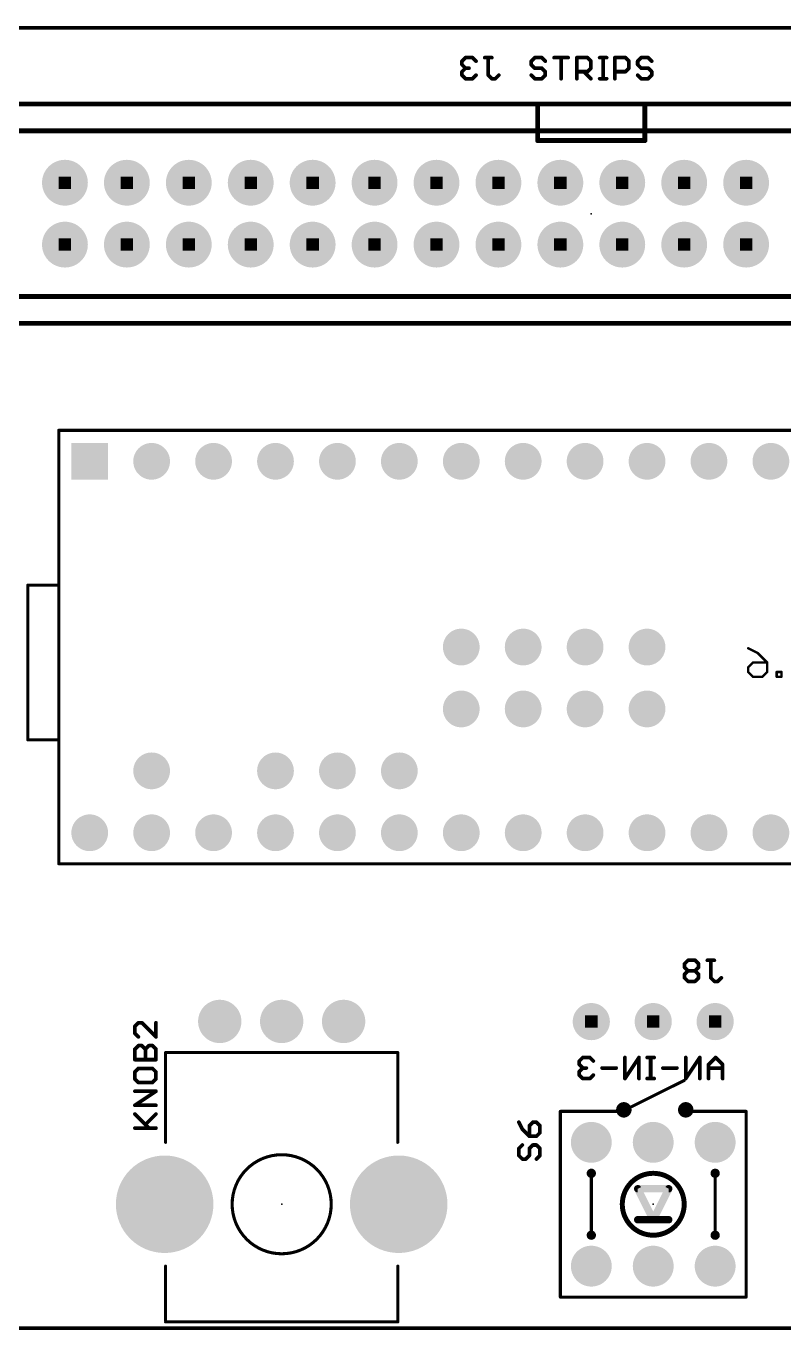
# Model space of a CAD drawing. Extents: x 0 to 144, y 0 to 53.
# Drawn here: x 34 to 65.1, y -0.1 to 53.4 of the extents above; entities that cross this region are included whole.
import ezdxf

# ---------------------------------------------------------------- set-up
doc = ezdxf.new("R2010")
doc.units = 0
for name, color, linetype in [('17', 94, 'CONTINUOUS'), ('20', 178, 'CONTINUOUS'), ('21', 250, 'CONTINUOUS'), ('22', 250, 'CONTINUOUS'), ('23', 178, 'CONTINUOUS'), ('24', 178, 'CONTINUOUS'), ('25', 250, 'CONTINUOUS'), ('26', 250, 'CONTINUOUS'), ('27', 250, 'CONTINUOUS'), ('28', 250, 'CONTINUOUS'), ('52', 250, 'CONTINUOUS')]:
    doc.layers.add(name, color=color, linetype=linetype)

# ---------------------------------------------------------------- blocks, each defined once
blk = doc.blocks.new('RECT')
blk.add_solid([(-0.5, -0.5), (0.5, -0.5), (-0.5, 0.5), (0.5, 0.5)])
blk = doc.blocks.new('ROUNDP')
at = {"const_width": 0.5}
blk.add_lwpolyline([(0, -0.25, 1), (0, 0.25, 1), (0, -0.25)], format="xyb", dxfattribs=at)
blk = doc.blocks.new('SQUAREP')
blk.add_solid([(-0.5, -0.5), (0.5, -0.5), (-0.5, 0.5), (0.5, 0.5)])

msp = doc.modelspace()

# ---------------------------------------------------------------- linework, layer by layer
at = {"layer": '20', "const_width": 0.1524}
for points in [[(137.16, 53.34), (3.81, 53.34)], [(3.81, 0), (137.16, 0)]]:
    msp.add_lwpolyline(points, dxfattribs=at)
at = {"layer": '21'}
for points, const_width in [([(49.2125, 11.303), (39.6875, 11.303)], 0.127), ([(39.6875, 11.303), (39.6875, 7.62)], 0.127), ([(49.2125, 11.303), (49.2125, 7.62)], 0.127), ([(58.42, 8.89), (60.96, 10.16)], 0.127), ([(55.88, 8.89), (55.88, 1.27)], 0.127), ([(55.88, 8.89), (58.42, 8.89)], 0.127), ([(60.96, 8.89), (63.5, 8.89)], 0.127), ([(63.5, 1.27), (63.5, 8.89)], 0.127), ([(57.15, 6.35), (57.15, 3.81)], 0.127), ([(62.23, 6.35), (62.23, 3.81)], 0.127), ([(60.325, 5.715), (59.055, 5.715)], 0.3048), ([(59.055, 5.715), (59.69, 4.445)], 0.3048), ([(59.69, 4.445), (60.325, 5.715)], 0.3048), ([(59.69, 4.445), (59.055, 4.445)], 0.3048), ([(60.325, 4.445), (59.69, 4.445)], 0.3048), ([(39.6875, 2.54), (39.6875, 0.3175)], 0.127), ([(49.2125, 2.54), (49.2125, 0.3175)], 0.127), ([(63.5, 1.27), (55.88, 1.27)], 0.127), ([(39.6875, 0.254), (49.2125, 0.254)], 0.127)]:
    msp.add_lwpolyline(points, dxfattribs=dict(at, const_width=const_width))
for points, const_width in [([(39.6875, 11.3348, 1), (39.6875, 11.2713)], 0.0635), ([(39.7193, 11.303, 1), (39.6557, 11.303)], 0.0635), ([(49.2443, 11.303, 1), (49.1808, 11.303)], 0.0635), ([(49.2125, 11.2713, 1), (49.2125, 11.3348)], 0.0635), ([(60.9742, 10.1316, 1), (60.9458, 10.1884)], 0.0635), ([(58.484, 8.8006, 1), (58.484, 9.1054, 1), (58.484, 8.8006)], 0.3302), ([(61.024, 8.8006, 1), (61.024, 9.1054, 1), (61.024, 8.8006)], 0.3302), ([(55.88, 8.9218, 1), (55.88, 8.8582)], 0.0635), ([(55.9118, 8.89, 1), (55.8483, 8.89)], 0.0635), ([(58.4058, 8.9184, 1), (58.4342, 8.8616)], 0.0635), ([(58.42, 8.8582, 1), (58.42, 8.9218)], 0.0635), ([(60.96, 8.9218, 1), (60.96, 8.8582)], 0.0635), ([(63.5318, 8.89, 1), (63.4682, 8.89)], 0.0635), ([(63.5, 8.8582, 1), (63.5, 8.9218)], 0.0635), ([(39.6557, 7.62, 1), (39.7193, 7.62)], 0.0635), ([(49.1808, 7.62, 1), (49.2443, 7.62)], 0.0635), ([(44.45, 3.048, 1), (44.45, 7.112, 1), (44.45, 3.048)], 0.127), ([(57.15, 6.223, 1), (57.15, 6.477, 1), (57.15, 6.223)], 0.127), ([(59.69, 3.81, 1), (59.69, 6.35, 1), (59.69, 3.81)], 0.2032), ([(62.23, 6.223, 1), (62.23, 6.477, 1), (62.23, 6.223)], 0.127), ([(57.1818, 6.35, 1), (57.1183, 6.35)], 0.0635), ([(62.2618, 6.35, 1), (62.1983, 6.35)], 0.0635), ([(59.055, 5.7912, 1), (59.055, 5.6388)], 0.1524), ([(59.1232, 5.7491, 1), (58.9868, 5.6809)], 0.1524), ([(60.3932, 5.6809, 1), (60.2568, 5.7491)], 0.1524), ([(60.325, 5.6388, 1), (60.325, 5.7912)], 0.1524), ([(59.055, 4.5212, 1), (59.055, 4.3688)], 0.1524), ([(59.69, 4.5212, 1), (59.69, 4.3688)], 0.1524), ([(59.6218, 4.4791, 1), (59.7582, 4.4109)], 0.1524), ([(59.6218, 4.4109, 1), (59.7582, 4.4791)], 0.1524), ([(59.69, 4.3688, 1), (59.69, 4.5212)], 0.1524), ([(60.325, 4.3688, 1), (60.325, 4.5212)], 0.1524), ([(57.15, 3.683, 1), (57.15, 3.937, 1), (57.15, 3.683)], 0.127), ([(57.1183, 3.81, 1), (57.1818, 3.81)], 0.0635), ([(62.23, 3.683, 1), (62.23, 3.937, 1), (62.23, 3.683)], 0.127), ([(62.1983, 3.81, 1), (62.2618, 3.81)], 0.0635), ([(39.7193, 2.54, 1), (39.6557, 2.54)], 0.0635), ([(49.2443, 2.54, 1), (49.1808, 2.54)], 0.0635), ([(55.88, 1.3017, 1), (55.88, 1.2383)], 0.0635), ([(55.8483, 1.27, 1), (55.9118, 1.27)], 0.0635), ([(63.4682, 1.27, 1), (63.5318, 1.27)], 0.0635), ([(63.5, 1.2383, 1), (63.5, 1.3017)], 0.0635), ([(39.6557, 0.3175, 1), (39.7193, 0.3175)], 0.0635), ([(39.6875, 0.2858, 1), (39.6875, 0.2223)], 0.0635), ([(49.1808, 0.3175, 1), (49.2443, 0.3175)], 0.0635), ([(49.2125, 0.2223, 1), (49.2125, 0.2858)], 0.0635)]:
    msp.add_lwpolyline(points, format="xyb", dxfattribs=dict(at, const_width=const_width))
at = {"layer": '22'}
for points, const_width in [([(54.95, 50.22), (15.3, 50.22)], 0.2032), ([(59.35, 50.22), (54.95, 50.22)], 0.2032), ([(54.95, 50.22), (54.95, 48.72)], 0.2032), ([(99, 50.22), (59.35, 50.22)], 0.2032), ([(59.35, 48.72), (59.35, 50.22)], 0.2032), ([(54.95, 48.72), (59.35, 48.72)], 0.2032), ([(15.3, 41.22), (99, 41.22)], 0.2032), ([(35.306, 30.48), (35.306, 36.83)], 0.127), ([(35.306, 36.83), (96.266, 36.83)], 0.127), ([(34.036, 24.13), (34.036, 30.48)], 0.127), ([(34.036, 30.48), (35.306, 30.48)], 0.127), ([(35.306, 24.13), (35.306, 30.48)], 0.127), ([(63.585, 27.8902), (63.9748, 27.6953)], 0.1016), ([(63.585, 27.1106), (63.7799, 27.3055)], 0.1016), ([(63.7799, 27.3055), (64.3646, 27.3055)], 0.1016), ([(63.9748, 27.6953), (64.3646, 27.3055)], 0.1016), ([(64.3646, 27.3055), (64.3646, 26.9157)], 0.1016), ([(63.585, 26.9157), (63.585, 27.1106)], 0.1016), ([(63.7799, 26.7208), (63.585, 26.9157)], 0.1016), ([(64.1697, 26.7208), (63.7799, 26.7208)], 0.1016), ([(64.3646, 26.9157), (64.1697, 26.7208)], 0.1016), ([(64.9493, 26.9157), (64.7544, 26.9157)], 0.1016), ([(64.7544, 26.9157), (64.7544, 26.7208)], 0.1016), ([(64.7544, 26.7208), (64.9493, 26.7208)], 0.1016), ([(64.9493, 26.7208), (64.9493, 26.9157)], 0.1016), ([(35.306, 24.13), (34.036, 24.13)], 0.127), ([(35.306, 19.05), (35.306, 24.13)], 0.127), ([(96.266, 19.05), (35.306, 19.05)], 0.127)]:
    msp.add_lwpolyline(points, dxfattribs=dict(at, const_width=const_width))
for points, const_width in [([(54.95, 50.2708, 1), (54.95, 50.1692)], 0.1016), ([(55.0008, 50.22, 1), (54.8992, 50.22)], 0.1016), ([(54.95, 50.1692, 1), (54.95, 50.2708)], 0.1016), ([(59.35, 50.2708, 1), (59.35, 50.1692)], 0.1016), ([(59.4008, 50.22, 1), (59.2992, 50.22)], 0.1016), ([(59.35, 50.1692, 1), (59.35, 50.2708)], 0.1016), ([(54.95, 48.7708, 1), (54.95, 48.6692)], 0.1016), ([(54.8992, 48.72, 1), (55.0008, 48.72)], 0.1016), ([(59.2992, 48.72, 1), (59.4008, 48.72)], 0.1016), ([(59.35, 48.6692, 1), (59.35, 48.7708)], 0.1016), ([(35.306, 36.8618, 1), (35.306, 36.7982)], 0.0635), ([(35.3378, 36.83, 1), (35.2743, 36.83)], 0.0635), ([(34.0678, 30.48, 1), (34.0042, 30.48)], 0.0635), ([(34.036, 30.5117, 1), (34.036, 30.4483)], 0.0635), ([(35.3378, 30.48, 1), (35.2743, 30.48)], 0.0635), ([(35.2743, 30.48, 1), (35.3378, 30.48)], 0.0635), ([(35.306, 30.4483, 1), (35.306, 30.5117)], 0.0635), ([(63.5964, 27.9129, 1), (63.5737, 27.8675)], 0.0508), ([(63.7799, 27.3309, 1), (63.7799, 27.2801)], 0.0508), ([(63.7979, 27.2875, 1), (63.762, 27.3235)], 0.0508), ([(63.9928, 27.7133, 1), (63.9569, 27.6773)], 0.0508), ([(63.9635, 27.6726, 1), (63.9862, 27.718)], 0.0508), ([(64.39, 27.3055, 1), (64.3392, 27.3055)], 0.0508), ([(64.3467, 27.2875, 1), (64.3826, 27.3235)], 0.0508), ([(64.3646, 27.2801, 1), (64.3646, 27.3309)], 0.0508), ([(63.6104, 27.1106, 1), (63.5596, 27.1106)], 0.0508), ([(63.5671, 27.1286, 1), (63.603, 27.0926)], 0.0508), ([(63.603, 26.9337, 1), (63.5671, 26.8977)], 0.0508), ([(63.5596, 26.9157, 1), (63.6104, 26.9157)], 0.0508), ([(63.7799, 26.7462, 1), (63.7799, 26.6954)], 0.0508), ([(63.762, 26.7028, 1), (63.7979, 26.7388)], 0.0508), ([(64.1518, 26.7388, 1), (64.1877, 26.7028)], 0.0508), ([(64.1697, 26.6954, 1), (64.1697, 26.7462)], 0.0508), ([(64.3392, 26.9157, 1), (64.39, 26.9157)], 0.0508), ([(64.3826, 26.8977, 1), (64.3467, 26.9337)], 0.0508), ([(64.7544, 26.9411, 1), (64.7544, 26.8903)], 0.0508), ([(64.7798, 26.9157, 1), (64.729, 26.9157)], 0.0508), ([(64.7544, 26.7462, 1), (64.7544, 26.6954)], 0.0508), ([(64.729, 26.7208, 1), (64.7798, 26.7208)], 0.0508), ([(64.9747, 26.9157, 1), (64.9239, 26.9157)], 0.0508), ([(64.9239, 26.7208, 1), (64.9747, 26.7208)], 0.0508), ([(64.9493, 26.8903, 1), (64.9493, 26.9411)], 0.0508), ([(64.9493, 26.6954, 1), (64.9493, 26.7462)], 0.0508), ([(34.0042, 24.13, 1), (34.0678, 24.13)], 0.0635), ([(34.036, 24.1618, 1), (34.036, 24.0983)], 0.0635), ([(35.3378, 24.13, 1), (35.2743, 24.13)], 0.0635), ([(35.2743, 24.13, 1), (35.3378, 24.13)], 0.0635), ([(35.306, 24.0983, 1), (35.306, 24.1618)], 0.0635), ([(35.306, 19.0817, 1), (35.306, 19.0183)], 0.0635), ([(35.2743, 19.05, 1), (35.3378, 19.05)], 0.0635)]:
    msp.add_lwpolyline(points, format="xyb", dxfattribs=dict(at, const_width=const_width))
at = {"layer": '23'}
for p in [(44.45, 5.08), (59.69, 5.08)]:
    msp.add_point(p, dxfattribs=at)
at = {"layer": '24'}
for p in [(57.15, 45.72), (35.306, 36.83), (62.23, 12.573)]:
    msp.add_point(p, dxfattribs=at)
at = {"layer": '25', "const_width": 0.0762}
for points in [[(38.4025, 12.4054, 1), (38.4564, 12.3515)], [(38.4676, 12.3784, 1), (38.3914, 12.3784)], [(38.5735, 12.5606, 1), (38.5735, 12.4844)], [(38.6005, 12.4956, 1), (38.5466, 12.5494)], [(38.7445, 12.5494, 1), (38.6906, 12.4956)], [(38.7176, 12.4844, 1), (38.7176, 12.5606)], [(39.3319, 12.5225, 1), (39.2557, 12.5225)], [(38.4564, 12.1173, 1), (38.4025, 12.0634)], [(38.3914, 12.0903, 1), (38.4676, 12.0903)], [(38.5466, 11.9193, 1), (38.6005, 11.9732)], [(39.2557, 11.9463, 1), (39.3319, 11.9463)], [(39.2669, 11.9193, 1), (39.3207, 11.9732)], [(38.4025, 11.4699, 1), (38.4564, 11.416)], [(38.4676, 11.4429, 1), (38.3914, 11.4429)], [(38.5735, 11.6251, 1), (38.5735, 11.5489)], [(38.6005, 11.56, 1), (38.5466, 11.6139)], [(38.7445, 11.6139, 1), (38.6906, 11.56)], [(38.7176, 11.5489, 1), (38.7176, 11.6251)], [(38.8997, 11.4429, 1), (38.8235, 11.4429)], [(38.8347, 11.4699, 1), (38.8886, 11.416)], [(38.8347, 11.416, 1), (38.8886, 11.4699)], [(39.0057, 11.6251, 1), (39.0057, 11.5489)], [(39.0326, 11.56, 1), (38.9787, 11.6139)], [(39.1767, 11.6139, 1), (39.1228, 11.56)], [(39.1497, 11.5489, 1), (39.1497, 11.6251)], [(39.3319, 11.4429, 1), (39.2557, 11.4429)], [(39.2669, 11.416, 1), (39.3207, 11.4699)], [(38.4295, 11.0489, 1), (38.4295, 10.9727)], [(38.3914, 11.0108, 1), (38.4676, 11.0108)], [(38.5735, 10.6896, 1), (38.5735, 10.6134)], [(38.6005, 10.6245, 1), (38.5466, 10.6784)], [(38.8235, 11.0108, 1), (38.8997, 11.0108)], [(39.1767, 10.6784, 1), (39.1228, 10.6245)], [(39.1497, 10.6134, 1), (39.1497, 10.6896)], [(39.2557, 11.0108, 1), (39.3319, 11.0108)], [(39.2938, 10.9727, 1), (39.2938, 11.0489)], [(38.4676, 10.5074, 1), (38.3914, 10.5074)], [(38.4025, 10.5343, 1), (38.4564, 10.4805)], [(38.4564, 10.2462, 1), (38.4025, 10.1924)], [(38.3914, 10.2193, 1), (38.4676, 10.2193)], [(39.3319, 10.5074, 1), (39.2557, 10.5074)], [(39.2557, 10.2193, 1), (39.3319, 10.2193)], [(39.2669, 10.4805, 1), (39.3207, 10.5343)], [(39.3207, 10.1924, 1), (39.2669, 10.2462)], [(38.4295, 9.754, 1), (38.4295, 9.6778)], [(38.5735, 10.1133, 1), (38.5735, 10.0371)], [(38.5466, 10.0483, 1), (38.6005, 10.1022)], [(39.1228, 10.1022, 1), (39.1767, 10.0483)], [(39.1497, 10.0371, 1), (39.1497, 10.1133)], [(39.3149, 9.6842, 1), (39.2727, 9.7476)], [(39.2938, 9.6778, 1), (39.2938, 9.754)], [(38.4083, 9.1714, 1), (38.4506, 9.108)], [(38.4295, 9.1778, 1), (38.4295, 9.1016)], [(39.2938, 9.1016, 1), (39.2938, 9.1778)], [(38.4564, 8.8074, 1), (38.4025, 8.7535)], [(39.3207, 8.7535, 1), (39.2669, 8.8074)], [(38.4295, 8.2423, 1), (38.4295, 8.1661)], [(38.8347, 8.3752, 1), (38.8886, 8.3213)], [(38.9787, 8.1773, 1), (39.0326, 8.2311)], [(39.2938, 8.1661, 1), (39.2938, 8.2423)], [(54.2115, 8.463, 1), (54.1434, 8.4289)], [(54.3485, 8.1848, 1), (54.2946, 8.1309)], [(54.2874, 8.1408, 1), (54.3556, 8.1749)], [(54.6477, 8.3019, 1), (54.5715, 8.3019)], [(54.5827, 8.3288, 1), (54.6366, 8.2749)], [(54.7537, 8.484, 1), (54.7537, 8.4078)], [(54.7806, 8.419, 1), (54.7267, 8.4729)], [(54.9247, 8.4729, 1), (54.8708, 8.419)], [(54.8977, 8.4078, 1), (54.8977, 8.484)], [(55.0799, 8.3019, 1), (55.0037, 8.3019)], [(55.0037, 8.0138, 1), (55.0799, 8.0138)], [(55.0149, 8.2749, 1), (55.0687, 8.3288)], [(55.0687, 7.9868, 1), (55.0149, 8.0407)], [(54.3485, 7.4835, 1), (54.2946, 7.5374)], [(54.6096, 7.9078, 1), (54.6096, 7.8316)], [(54.5715, 7.8697, 1), (54.6477, 7.8697)], [(54.5827, 7.8428, 1), (54.6366, 7.8967)], [(54.7537, 7.5485, 1), (54.7537, 7.4723)], [(54.7806, 7.4835, 1), (54.7267, 7.5374)], [(54.8708, 7.8967, 1), (54.9247, 7.8428)], [(54.9247, 7.5374, 1), (54.8708, 7.4835)], [(54.8977, 7.8316, 1), (54.8977, 7.9078)], [(54.8977, 7.4723, 1), (54.8977, 7.5485)], [(54.1505, 7.3933, 1), (54.2044, 7.3394)], [(54.2044, 7.1052, 1), (54.1505, 7.0513)], [(54.2156, 7.3664, 1), (54.1394, 7.3664)], [(54.1394, 7.0783, 1), (54.2156, 7.0783)], [(54.3215, 6.9723, 1), (54.3215, 6.8961)], [(54.2946, 6.9073, 1), (54.3485, 6.9611)], [(54.4386, 6.9611, 1), (54.4925, 6.9073)], [(54.4656, 6.8961, 1), (54.4656, 6.9723)], [(54.6477, 7.3664, 1), (54.5715, 7.3664)], [(54.5827, 7.3933, 1), (54.6366, 7.3394)], [(54.5715, 7.0783, 1), (54.6477, 7.0783)], [(54.6366, 7.0513, 1), (54.5827, 7.1052)], [(54.8708, 6.9611, 1), (54.9247, 6.9073)], [(55.0799, 7.3664, 1), (55.0037, 7.3664)], [(55.0037, 7.0783, 1), (55.0799, 7.0783)], [(55.0149, 7.3394, 1), (55.0687, 7.3933)], [(55.0687, 7.0513, 1), (55.0149, 7.1052)]]:
    msp.add_lwpolyline(points, format="xyb", dxfattribs=at)
at = {"layer": '25', "const_width": 0.1524}
for points in [[(38.5735, 12.5225), (38.4295, 12.3784)], [(38.4295, 12.3784), (38.4295, 12.0903)], [(38.7176, 12.5225), (38.5735, 12.5225)], [(39.2938, 11.9463), (38.7176, 12.5225)], [(39.2938, 12.5225), (39.2938, 11.9463)], [(38.4295, 12.0903), (38.5735, 11.9463)], [(38.4295, 11.4429), (38.5735, 11.587)], [(38.4295, 11.0108), (38.4295, 11.4429)], [(38.5735, 11.587), (38.7176, 11.587)], [(38.7176, 11.587), (38.8616, 11.4429)], [(38.8616, 11.4429), (39.0057, 11.587)], [(38.8616, 11.0108), (38.8616, 11.4429)], [(39.0057, 11.587), (39.1497, 11.587)], [(39.1497, 11.587), (39.2938, 11.4429)], [(39.2938, 11.4429), (39.2938, 11.0108)], [(39.2938, 11.0108), (38.4295, 11.0108)], [(38.5735, 10.6515), (38.4295, 10.5074)], [(39.1497, 10.6515), (38.5735, 10.6515)], [(39.2938, 10.5074), (39.1497, 10.6515)], [(38.4295, 10.5074), (38.4295, 10.2193)], [(38.4295, 10.2193), (38.5735, 10.0752)], [(39.1497, 10.0752), (39.2938, 10.2193)], [(39.2938, 10.2193), (39.2938, 10.5074)], [(38.4295, 9.1397), (39.2938, 9.7159)], [(39.2938, 9.7159), (38.4295, 9.7159)], [(38.5735, 10.0752), (39.1497, 10.0752)], [(39.2938, 9.1397), (38.4295, 9.1397)], [(39.0057, 8.2042), (38.4295, 8.7804)], [(38.8616, 8.3483), (39.2938, 8.7804)], [(38.4295, 8.2042), (39.2938, 8.2042)], [(54.1775, 8.4459), (54.3215, 8.1578)], [(54.3215, 8.1578), (54.6096, 7.8697)], [(54.7537, 8.4459), (54.6096, 8.3019)], [(54.6096, 8.3019), (54.6096, 7.8697)], [(54.8977, 8.4459), (54.7537, 8.4459)], [(55.0418, 8.3019), (54.8977, 8.4459)], [(54.8977, 7.8697), (55.0418, 8.0138)], [(55.0418, 8.0138), (55.0418, 8.3019)], [(54.3215, 7.5104), (54.1775, 7.3664)], [(54.6096, 7.8697), (54.8977, 7.8697)], [(54.6096, 7.3664), (54.7537, 7.5104)], [(54.7537, 7.5104), (54.8977, 7.5104)], [(54.8977, 7.5104), (55.0418, 7.3664)], [(54.1775, 7.3664), (54.1775, 7.0783)], [(54.1775, 7.0783), (54.3215, 6.9342)], [(54.3215, 6.9342), (54.4656, 6.9342)], [(54.4656, 6.9342), (54.6096, 7.0783)], [(54.6096, 7.0783), (54.6096, 7.3664)], [(55.0418, 7.0783), (54.8977, 6.9342)], [(55.0418, 7.3664), (55.0418, 7.0783)]]:
    msp.add_lwpolyline(points, dxfattribs=at)
at = {"layer": '26', "const_width": 0.1524}
for points in [[(51.9892, 52.1215), (51.8451, 51.9775)], [(51.8451, 51.9775), (51.8451, 51.8334)], [(51.8451, 51.8334), (51.9892, 51.6894)], [(52.2773, 52.1215), (51.9892, 52.1215)], [(52.4213, 51.9775), (52.2773, 52.1215)], [(53.0687, 52.1215), (52.7806, 52.1215)], [(52.9247, 51.4013), (52.9247, 52.1215)], [(51.9892, 51.6894), (51.8451, 51.5453)], [(51.8451, 51.5453), (51.8451, 51.4013)], [(51.8451, 51.4013), (51.9892, 51.2572)], [(51.9892, 51.6894), (52.1332, 51.6894)], [(52.2773, 51.2572), (52.4213, 51.4013)], [(53.0687, 51.2572), (52.9247, 51.4013)], [(53.3568, 51.4013), (53.2128, 51.2572)], [(51.9892, 51.2572), (52.2773, 51.2572)], [(53.2128, 51.2572), (53.0687, 51.2572)], [(61.1163, 15.0883), (60.9723, 14.9443)], [(60.9723, 14.9443), (60.9723, 14.8002)], [(61.4044, 15.0883), (61.1163, 15.0883)], [(61.5485, 14.9443), (61.4044, 15.0883)], [(61.5485, 14.8002), (61.5485, 14.9443)], [(62.1959, 15.0883), (61.9078, 15.0883)], [(62.0518, 14.3681), (62.0518, 15.0883)], [(60.9723, 14.8002), (61.1163, 14.6562)], [(61.1163, 14.6562), (60.9723, 14.5121)], [(60.9723, 14.5121), (60.9723, 14.3681)], [(60.9723, 14.3681), (61.1163, 14.224)], [(61.4044, 14.6562), (61.1163, 14.6562)], [(61.4044, 14.6562), (61.5485, 14.8002)], [(61.5485, 14.5121), (61.4044, 14.6562)], [(61.4044, 14.224), (61.5485, 14.3681)], [(61.5485, 14.3681), (61.5485, 14.5121)], [(62.1959, 14.224), (62.0518, 14.3681)], [(62.484, 14.3681), (62.3399, 14.224)], [(61.1163, 14.224), (61.4044, 14.224)], [(62.3399, 14.224), (62.1959, 14.224)]]:
    msp.add_lwpolyline(points, dxfattribs=at)
at = {"layer": '26', "const_width": 0.0762}
for points in [[(51.8832, 51.9775, 1), (51.807, 51.9775)], [(51.8182, 52.0044, 1), (51.872, 51.9505)], [(51.872, 51.8604, 1), (51.8182, 51.8065)], [(51.9892, 52.1596, 1), (51.9892, 52.0834)], [(52.0161, 52.0946, 1), (51.9622, 52.1485)], [(52.3042, 52.1485, 1), (52.2503, 52.0946)], [(52.2773, 52.0834, 1), (52.2773, 52.1596)], [(52.3944, 51.9505, 1), (52.4483, 52.0044)], [(52.7806, 52.1596, 1), (52.7806, 52.0834)], [(52.9628, 52.1215, 1), (52.8866, 52.1215)], [(53.0687, 52.0834, 1), (53.0687, 52.1596)], [(51.807, 51.8334, 1), (51.8832, 51.8334)], [(51.8832, 51.5453, 1), (51.807, 51.5453)], [(51.8182, 51.5723, 1), (51.872, 51.5184)], [(51.872, 51.4282, 1), (51.8182, 51.3743)], [(51.807, 51.4013, 1), (51.8832, 51.4013)], [(51.9892, 51.7275, 1), (51.9892, 51.6513)], [(52.0161, 51.6624, 1), (51.9622, 51.7163)], [(51.9622, 51.6624, 1), (52.0161, 51.7163)], [(52.1332, 51.6513, 1), (52.1332, 51.7275)], [(52.4483, 51.3743, 1), (52.3944, 51.4282)], [(52.9516, 51.4282, 1), (52.8977, 51.3743)], [(52.8866, 51.4013, 1), (52.9628, 51.4013)], [(53.3838, 51.3743, 1), (53.3299, 51.4282)], [(51.9892, 51.2953, 1), (51.9892, 51.2191)], [(51.9622, 51.2303, 1), (52.0161, 51.2841)], [(52.2503, 51.2841, 1), (52.3042, 51.2303)], [(52.2773, 51.2191, 1), (52.2773, 51.2953)], [(53.0687, 51.2953, 1), (53.0687, 51.2191)], [(53.0418, 51.2303, 1), (53.0957, 51.2841)], [(53.1858, 51.2841, 1), (53.2397, 51.2303)], [(53.2128, 51.2191, 1), (53.2128, 51.2953)], [(60.9453, 14.9712, 1), (60.9992, 14.9173)], [(61.0104, 14.9443, 1), (60.9342, 14.9443)], [(61.1163, 15.1264, 1), (61.1163, 15.0502)], [(61.1433, 15.0614, 1), (61.0894, 15.1153)], [(61.4314, 15.1153, 1), (61.3775, 15.0614)], [(61.4044, 15.0502, 1), (61.4044, 15.1264)], [(61.5866, 14.9443, 1), (61.5104, 14.9443)], [(61.5215, 14.9173, 1), (61.5754, 14.9712)], [(61.9078, 15.1264, 1), (61.9078, 15.0502)], [(62.0899, 15.0883, 1), (62.0137, 15.0883)], [(62.1959, 15.0502, 1), (62.1959, 15.1264)], [(60.9992, 14.8272, 1), (60.9453, 14.7733)], [(60.9453, 14.5391, 1), (60.9992, 14.4852)], [(60.9992, 14.395, 1), (60.9453, 14.3411)], [(60.9342, 14.8002, 1), (61.0104, 14.8002)], [(61.0104, 14.5121, 1), (60.9342, 14.5121)], [(61.1163, 14.6943, 1), (61.1163, 14.6181)], [(61.1433, 14.6292, 1), (61.0894, 14.6831)], [(61.0894, 14.6292, 1), (61.1433, 14.6831)], [(61.4314, 14.6831, 1), (61.3775, 14.6292)], [(61.3775, 14.6831, 1), (61.4314, 14.6292)], [(61.4044, 14.6181, 1), (61.4044, 14.6943)], [(61.5104, 14.8002, 1), (61.5866, 14.8002)], [(61.5866, 14.5121, 1), (61.5104, 14.5121)], [(61.5754, 14.7733, 1), (61.5215, 14.8272)], [(61.5215, 14.4852, 1), (61.5754, 14.5391)], [(61.5754, 14.3411, 1), (61.5215, 14.395)], [(62.0788, 14.395, 1), (62.0249, 14.3411)], [(62.5109, 14.3411, 1), (62.4571, 14.395)], [(60.9342, 14.3681, 1), (61.0104, 14.3681)], [(61.1163, 14.2621, 1), (61.1163, 14.1859)], [(61.0894, 14.1971, 1), (61.1433, 14.2509)], [(61.3775, 14.2509, 1), (61.4314, 14.1971)], [(61.4044, 14.1859, 1), (61.4044, 14.2621)], [(61.5104, 14.3681, 1), (61.5866, 14.3681)], [(62.0137, 14.3681, 1), (62.0899, 14.3681)], [(62.1959, 14.2621, 1), (62.1959, 14.1859)], [(62.1689, 14.1971, 1), (62.2228, 14.2509)], [(62.313, 14.2509, 1), (62.3669, 14.1971)], [(62.3399, 14.1859, 1), (62.3399, 14.2621)]]:
    msp.add_lwpolyline(points, format="xyb", dxfattribs=at)
at = {"layer": '27', "const_width": 0.1524}
for points in [[(54.8303, 52.1215), (54.6862, 51.9775)], [(54.6862, 51.9775), (54.6862, 51.8334)], [(54.6862, 51.8334), (54.8303, 51.6894)], [(55.1184, 52.1215), (54.8303, 52.1215)], [(55.2624, 51.9775), (55.1184, 52.1215)], [(55.6217, 52.1215), (56.1979, 52.1215)], [(55.9098, 51.2572), (55.9098, 52.1215)], [(56.5572, 51.2572), (56.5572, 52.1215)], [(56.5572, 52.1215), (56.9894, 52.1215)], [(56.9894, 52.1215), (57.1335, 51.9775)], [(57.1335, 51.9775), (57.1335, 51.6894)], [(57.4928, 52.1215), (57.7809, 52.1215)], [(57.6368, 51.2572), (57.6368, 52.1215)], [(58.1164, 51.2572), (58.1164, 52.1215)], [(58.1164, 52.1215), (58.5486, 52.1215)], [(58.5486, 52.1215), (58.6927, 51.9775)], [(58.6927, 51.9775), (58.6927, 51.6894)], [(59.196, 52.1215), (59.052, 51.9775)], [(59.052, 51.9775), (59.052, 51.8334)], [(59.052, 51.8334), (59.196, 51.6894)], [(59.4841, 52.1215), (59.196, 52.1215)], [(59.6282, 51.9775), (59.4841, 52.1215)], [(54.8303, 51.2572), (54.6862, 51.4013)], [(54.8303, 51.6894), (55.1184, 51.6894)], [(55.1184, 51.6894), (55.2624, 51.5453)], [(55.2624, 51.4013), (55.1184, 51.2572)], [(55.2624, 51.5453), (55.2624, 51.4013)], [(56.9894, 51.5453), (56.5572, 51.5453)], [(56.8454, 51.5453), (57.1335, 51.2572)], [(57.1335, 51.6894), (56.9894, 51.5453)], [(58.5486, 51.5453), (58.1164, 51.5453)], [(58.6927, 51.6894), (58.5486, 51.5453)], [(59.196, 51.2572), (59.052, 51.4013)], [(59.196, 51.6894), (59.4841, 51.6894)], [(59.4841, 51.6894), (59.6282, 51.5453)], [(59.6282, 51.4013), (59.4841, 51.2572)], [(59.6282, 51.5453), (59.6282, 51.4013)], [(55.1184, 51.2572), (54.8303, 51.2572)], [(57.4928, 51.2572), (57.7809, 51.2572)], [(59.4841, 51.2572), (59.196, 51.2572)]]:
    msp.add_lwpolyline(points, dxfattribs=at)
at = {"layer": '27', "const_width": 0.0762}
for points in [[(54.7243, 51.9775, 1), (54.6481, 51.9775)], [(54.6593, 52.0044, 1), (54.7131, 51.9505)], [(54.7131, 51.8604, 1), (54.6593, 51.8065)], [(54.8303, 52.1596, 1), (54.8303, 52.0834)], [(54.8572, 52.0946, 1), (54.8033, 52.1485)], [(55.1453, 52.1485, 1), (55.0914, 52.0946)], [(55.1184, 52.0834, 1), (55.1184, 52.1596)], [(55.2355, 51.9505, 1), (55.2894, 52.0044)], [(55.6217, 52.1596, 1), (55.6217, 52.0834)], [(55.9479, 52.1215, 1), (55.8717, 52.1215)], [(56.1979, 52.0834, 1), (56.1979, 52.1596)], [(56.5953, 52.1215, 1), (56.5191, 52.1215)], [(56.5572, 52.1596, 1), (56.5572, 52.0834)], [(57.0163, 52.1485, 1), (56.9625, 52.0946)], [(56.9894, 52.0834, 1), (56.9894, 52.1596)], [(57.1716, 51.9775, 1), (57.0954, 51.9775)], [(57.1065, 51.9505, 1), (57.1604, 52.0044)], [(57.4928, 52.1596, 1), (57.4928, 52.0834)], [(57.6749, 52.1215, 1), (57.5987, 52.1215)], [(57.7809, 52.0834, 1), (57.7809, 52.1596)], [(58.1545, 52.1215, 1), (58.0783, 52.1215)], [(58.1164, 52.1596, 1), (58.1164, 52.0834)], [(58.5755, 52.1485, 1), (58.5217, 52.0946)], [(58.5486, 52.0834, 1), (58.5486, 52.1596)], [(58.7308, 51.9775, 1), (58.6546, 51.9775)], [(58.6657, 51.9505, 1), (58.7196, 52.0044)], [(59.025, 52.0044, 1), (59.0789, 51.9505)], [(59.0789, 51.8604, 1), (59.025, 51.8065)], [(59.0901, 51.9775, 1), (59.0139, 51.9775)], [(59.196, 52.1596, 1), (59.196, 52.0834)], [(59.223, 52.0946, 1), (59.1691, 52.1485)], [(59.5111, 52.1485, 1), (59.4572, 52.0946)], [(59.4841, 52.0834, 1), (59.4841, 52.1596)], [(59.6012, 51.9505, 1), (59.6551, 52.0044)], [(54.6481, 51.8334, 1), (54.7243, 51.8334)], [(54.7131, 51.4282, 1), (54.6593, 51.3743)], [(54.8303, 51.7275, 1), (54.8303, 51.6513)], [(54.8033, 51.6624, 1), (54.8572, 51.7163)], [(55.1453, 51.7163, 1), (55.0914, 51.6624)], [(55.1184, 51.6513, 1), (55.1184, 51.7275)], [(55.3005, 51.5453, 1), (55.2243, 51.5453)], [(55.2243, 51.4013, 1), (55.3005, 51.4013)], [(55.2355, 51.5184, 1), (55.2894, 51.5723)], [(55.2894, 51.3743, 1), (55.2355, 51.4282)], [(56.5572, 51.5834, 1), (56.5572, 51.5072)], [(56.8723, 51.5723, 1), (56.8184, 51.5184)], [(56.9625, 51.5723, 1), (57.0163, 51.5184)], [(56.9894, 51.5072, 1), (56.9894, 51.5834)], [(57.0954, 51.6894, 1), (57.1716, 51.6894)], [(57.1604, 51.6624, 1), (57.1065, 51.7163)], [(58.1164, 51.5834, 1), (58.1164, 51.5072)], [(58.5217, 51.5723, 1), (58.5755, 51.5184)], [(58.5486, 51.5072, 1), (58.5486, 51.5834)], [(58.6546, 51.6894, 1), (58.7308, 51.6894)], [(58.7196, 51.6624, 1), (58.6657, 51.7163)], [(59.0789, 51.4282, 1), (59.025, 51.3743)], [(59.0139, 51.8334, 1), (59.0901, 51.8334)], [(59.196, 51.7275, 1), (59.196, 51.6513)], [(59.1691, 51.6624, 1), (59.223, 51.7163)], [(59.5111, 51.7163, 1), (59.4572, 51.6624)], [(59.4841, 51.6513, 1), (59.4841, 51.7275)], [(59.6663, 51.5453, 1), (59.5901, 51.5453)], [(59.5901, 51.4013, 1), (59.6663, 51.4013)], [(59.6012, 51.5184, 1), (59.6551, 51.5723)], [(59.6551, 51.3743, 1), (59.6012, 51.4282)], [(54.8303, 51.2953, 1), (54.8303, 51.2191)], [(54.8033, 51.2303, 1), (54.8572, 51.2841)], [(55.0914, 51.2841, 1), (55.1453, 51.2303)], [(55.1184, 51.2191, 1), (55.1184, 51.2953)], [(55.8717, 51.2572, 1), (55.9479, 51.2572)], [(56.5191, 51.2572, 1), (56.5953, 51.2572)], [(57.1065, 51.2303, 1), (57.1604, 51.2841)], [(57.4928, 51.2953, 1), (57.4928, 51.2191)], [(57.5987, 51.2572, 1), (57.6749, 51.2572)], [(57.7809, 51.2191, 1), (57.7809, 51.2953)], [(58.0783, 51.2572, 1), (58.1545, 51.2572)], [(59.196, 51.2953, 1), (59.196, 51.2191)], [(59.1691, 51.2303, 1), (59.223, 51.2841)], [(59.4572, 51.2841, 1), (59.5111, 51.2303)], [(59.4841, 51.2191, 1), (59.4841, 51.2953)]]:
    msp.add_lwpolyline(points, format="xyb", dxfattribs=at)
at = {"layer": '28', "const_width": 0.1524}
for points in [[(56.8014, 11.1005), (56.6573, 10.9565)], [(56.6573, 10.9565), (56.6573, 10.8124)], [(56.6573, 10.8124), (56.8014, 10.6684)], [(56.8014, 10.6684), (56.6573, 10.5243)], [(57.0895, 11.1005), (56.8014, 11.1005)], [(56.8014, 10.6684), (56.9454, 10.6684)], [(57.2335, 10.9565), (57.0895, 11.1005)], [(58.169, 10.6684), (57.5928, 10.6684)], [(59.1046, 11.1005), (58.5283, 10.2362)], [(58.5283, 10.2362), (58.5283, 11.1005)], [(59.1046, 10.2362), (59.1046, 11.1005)], [(59.7282, 11.1005), (59.4401, 11.1005)], [(59.5842, 10.2362), (59.5842, 11.1005)], [(60.6638, 10.6684), (60.0875, 10.6684)], [(61.5993, 11.1005), (61.0231, 10.2362)], [(61.0231, 10.2362), (61.0231, 11.1005)], [(61.5993, 10.2362), (61.5993, 11.1005)], [(62.2467, 11.1005), (61.9586, 10.8124)], [(61.9586, 10.8124), (61.9586, 10.2362)], [(62.5348, 10.6684), (61.9586, 10.6684)], [(62.5348, 10.8124), (62.2467, 11.1005)], [(62.5348, 10.2362), (62.5348, 10.8124)], [(56.6573, 10.5243), (56.6573, 10.3803)], [(56.6573, 10.3803), (56.8014, 10.2362)], [(56.8014, 10.2362), (57.0895, 10.2362)], [(57.0895, 10.2362), (57.2335, 10.3803)], [(59.7282, 10.2362), (59.4401, 10.2362)]]:
    msp.add_lwpolyline(points, dxfattribs=at)
at = {"layer": '28', "const_width": 0.0762}
for points in [[(56.6954, 10.9565, 1), (56.6192, 10.9565)], [(56.6304, 10.9834, 1), (56.6842, 10.9295)], [(56.6842, 10.8394, 1), (56.6304, 10.7855)], [(56.6192, 10.8124, 1), (56.6954, 10.8124)], [(56.8014, 11.1386, 1), (56.8014, 11.0624)], [(56.8014, 10.7065, 1), (56.8014, 10.6303)], [(56.8283, 11.0736, 1), (56.7744, 11.1275)], [(56.8283, 10.6414, 1), (56.7744, 10.6953)], [(56.7744, 10.6414, 1), (56.8283, 10.6953)], [(56.9454, 10.6303, 1), (56.9454, 10.7065)], [(57.1164, 11.1275, 1), (57.0625, 11.0736)], [(57.0895, 11.0624, 1), (57.0895, 11.1386)], [(57.2066, 10.9295, 1), (57.2605, 10.9834)], [(57.5928, 10.7065, 1), (57.5928, 10.6303)], [(58.169, 10.6303, 1), (58.169, 10.7065)], [(58.5664, 11.1005, 1), (58.4902, 11.1005)], [(59.1427, 11.1005, 1), (59.0665, 11.1005)], [(59.1363, 11.0794, 1), (59.0729, 11.1217)], [(59.4401, 11.1386, 1), (59.4401, 11.0624)], [(59.6223, 11.1005, 1), (59.5461, 11.1005)], [(59.7282, 11.0624, 1), (59.7282, 11.1386)], [(60.0875, 10.7065, 1), (60.0875, 10.6303)], [(60.6638, 10.6303, 1), (60.6638, 10.7065)], [(61.0612, 11.1005, 1), (60.985, 11.1005)], [(61.6374, 11.1005, 1), (61.5612, 11.1005)], [(61.631, 11.0794, 1), (61.5676, 11.1217)], [(61.9316, 10.8394, 1), (61.9855, 10.7855)], [(61.9967, 10.8124, 1), (61.9205, 10.8124)], [(61.9586, 10.7065, 1), (61.9586, 10.6303)], [(62.2736, 11.1275, 1), (62.2197, 11.0736)], [(62.2736, 11.0736, 1), (62.2197, 11.1275)], [(62.5729, 10.8124, 1), (62.4967, 10.8124)], [(62.5079, 10.7855, 1), (62.5617, 10.8394)], [(62.5348, 10.6303, 1), (62.5348, 10.7065)], [(56.6954, 10.5243, 1), (56.6192, 10.5243)], [(56.6304, 10.5513, 1), (56.6842, 10.4974)], [(56.6842, 10.4072, 1), (56.6304, 10.3533)], [(56.6192, 10.3803, 1), (56.6954, 10.3803)], [(56.8014, 10.2743, 1), (56.8014, 10.1981)], [(56.7744, 10.2093, 1), (56.8283, 10.2631)], [(57.0625, 10.2631, 1), (57.1164, 10.2093)], [(57.0895, 10.1981, 1), (57.0895, 10.2743)], [(57.2605, 10.3533, 1), (57.2066, 10.4072)], [(58.4966, 10.2573, 1), (58.56, 10.2151)], [(58.4902, 10.2362, 1), (58.5664, 10.2362)], [(59.0665, 10.2362, 1), (59.1427, 10.2362)], [(59.4401, 10.2743, 1), (59.4401, 10.1981)], [(59.5461, 10.2362, 1), (59.6223, 10.2362)], [(59.7282, 10.1981, 1), (59.7282, 10.2743)], [(60.9914, 10.2573, 1), (61.0548, 10.2151)], [(60.985, 10.2362, 1), (61.0612, 10.2362)], [(61.5612, 10.2362, 1), (61.6374, 10.2362)], [(61.9205, 10.2362, 1), (61.9967, 10.2362)], [(62.4967, 10.2362, 1), (62.5729, 10.2362)]]:
    msp.add_lwpolyline(points, format="xyb", dxfattribs=at)
at = {"layer": '52', "const_width": 0.2032}
for points in [[(16.4, 49.12), (41.57, 49.12)], [(41.57, 49.12), (42.25, 49.12)], [(97.9, 49.12), (42.25, 49.12)], [(16.4, 42.32), (97.9, 42.32)]]:
    msp.add_lwpolyline(points, dxfattribs=at)
at = {"layer": '52', "const_width": 0.1016}
for points in [[(41.57, 49.1708, 1), (41.57, 49.0692)], [(41.57, 49.0692, 1), (41.57, 49.1708)], [(42.25, 49.1708, 1), (42.25, 49.0692)], [(42.25, 49.0692, 1), (42.25, 49.1708)]]:
    msp.add_lwpolyline(points, format="xyb", dxfattribs=at)

# ---------------------------------------------------------------- block references
at = {"layer": '17'}
for name, p, xscale, yscale in [('ROUNDP', (35.56, 46.99), 1.8796, 1.8796), ('ROUNDP', (35.56, 46.99), 1.8796, 1.8796), ('ROUNDP', (38.1, 46.99), 1.8796, 1.8796), ('ROUNDP', (38.1, 46.99), 1.8796, 1.8796), ('ROUNDP', (40.64, 46.99), 1.8796, 1.8796), ('ROUNDP', (40.64, 46.99), 1.8796, 1.8796), ('ROUNDP', (43.18, 46.99), 1.8796, 1.8796), ('ROUNDP', (43.18, 46.99), 1.8796, 1.8796), ('ROUNDP', (45.72, 46.99), 1.8796, 1.8796), ('ROUNDP', (45.72, 46.99), 1.8796, 1.8796), ('ROUNDP', (48.26, 46.99), 1.8796, 1.8796), ('ROUNDP', (48.26, 46.99), 1.8796, 1.8796), ('ROUNDP', (50.8, 46.99), 1.8796, 1.8796), ('ROUNDP', (50.8, 46.99), 1.8796, 1.8796), ('ROUNDP', (53.34, 46.99), 1.8796, 1.8796), ('ROUNDP', (53.34, 46.99), 1.8796, 1.8796), ('ROUNDP', (55.88, 46.99), 1.8796, 1.8796), ('ROUNDP', (55.88, 46.99), 1.8796, 1.8796), ('ROUNDP', (58.42, 46.99), 1.8796, 1.8796), ('ROUNDP', (58.42, 46.99), 1.8796, 1.8796), ('ROUNDP', (60.96, 46.99), 1.8796, 1.8796), ('ROUNDP', (60.96, 46.99), 1.8796, 1.8796), ('ROUNDP', (63.5, 46.99), 1.8796, 1.8796), ('ROUNDP', (63.5, 46.99), 1.8796, 1.8796), ('ROUNDP', (35.56, 44.45), 1.8796, 1.8796), ('ROUNDP', (35.56, 44.45), 1.8796, 1.8796), ('ROUNDP', (38.1, 44.45), 1.8796, 1.8796), ('ROUNDP', (38.1, 44.45), 1.8796, 1.8796), ('ROUNDP', (40.64, 44.45), 1.8796, 1.8796), ('ROUNDP', (40.64, 44.45), 1.8796, 1.8796), ('ROUNDP', (43.18, 44.45), 1.8796, 1.8796), ('ROUNDP', (43.18, 44.45), 1.8796, 1.8796), ('ROUNDP', (45.72, 44.45), 1.8796, 1.8796), ('ROUNDP', (45.72, 44.45), 1.8796, 1.8796), ('ROUNDP', (48.26, 44.45), 1.8796, 1.8796), ('ROUNDP', (48.26, 44.45), 1.8796, 1.8796), ('ROUNDP', (50.8, 44.45), 1.8796, 1.8796), ('ROUNDP', (50.8, 44.45), 1.8796, 1.8796), ('ROUNDP', (53.34, 44.45), 1.8796, 1.8796), ('ROUNDP', (53.34, 44.45), 1.8796, 1.8796), ('ROUNDP', (55.88, 44.45), 1.8796, 1.8796), ('ROUNDP', (55.88, 44.45), 1.8796, 1.8796), ('ROUNDP', (58.42, 44.45), 1.8796, 1.8796), ('ROUNDP', (58.42, 44.45), 1.8796, 1.8796), ('ROUNDP', (60.96, 44.45), 1.8796, 1.8796), ('ROUNDP', (60.96, 44.45), 1.8796, 1.8796), ('ROUNDP', (63.5, 44.45), 1.8796, 1.8796), ('ROUNDP', (63.5, 44.45), 1.8796, 1.8796), ('SQUAREP', (36.576, 35.56), 1.508, 1.508), ('SQUAREP', (36.576, 35.56), 1.508, 1.508), ('ROUNDP', (39.116, 35.56), 1.508, 1.508), ('ROUNDP', (39.116, 35.56), 1.508, 1.508), ('ROUNDP', (41.656, 35.56), 1.508, 1.508), ('ROUNDP', (41.656, 35.56), 1.508, 1.508), ('ROUNDP', (44.196, 35.56), 1.508, 1.508), ('ROUNDP', (44.196, 35.56), 1.508, 1.508), ('ROUNDP', (46.736, 35.56), 1.508, 1.508), ('ROUNDP', (46.736, 35.56), 1.508, 1.508), ('ROUNDP', (49.276, 35.56), 1.508, 1.508), ('ROUNDP', (49.276, 35.56), 1.508, 1.508), ('ROUNDP', (51.816, 35.56), 1.508, 1.508), ('ROUNDP', (51.816, 35.56), 1.508, 1.508), ('ROUNDP', (54.356, 35.56), 1.508, 1.508), ('ROUNDP', (54.356, 35.56), 1.508, 1.508), ('ROUNDP', (56.896, 35.56), 1.508, 1.508), ('ROUNDP', (56.896, 35.56), 1.508, 1.508), ('ROUNDP', (59.436, 35.56), 1.508, 1.508), ('ROUNDP', (59.436, 35.56), 1.508, 1.508), ('ROUNDP', (61.976, 35.56), 1.508, 1.508), ('ROUNDP', (61.976, 35.56), 1.508, 1.508), ('ROUNDP', (64.516, 35.56), 1.508, 1.508), ('ROUNDP', (64.516, 35.56), 1.508, 1.508), ('ROUNDP', (51.816, 27.94), 1.508, 1.508), ('ROUNDP', (51.816, 27.94), 1.508, 1.508), ('ROUNDP', (54.356, 27.94), 1.508, 1.508), ('ROUNDP', (54.356, 27.94), 1.508, 1.508), ('ROUNDP', (56.896, 27.94), 1.508, 1.508), ('ROUNDP', (56.896, 27.94), 1.508, 1.508), ('ROUNDP', (59.436, 27.94), 1.508, 1.508), ('ROUNDP', (59.436, 27.94), 1.508, 1.508), ('ROUNDP', (51.816, 25.4), 1.508, 1.508), ('ROUNDP', (51.816, 25.4), 1.508, 1.508), ('ROUNDP', (54.356, 25.4), 1.508, 1.508), ('ROUNDP', (54.356, 25.4), 1.508, 1.508), ('ROUNDP', (56.896, 25.4), 1.508, 1.508), ('ROUNDP', (56.896, 25.4), 1.508, 1.508), ('ROUNDP', (59.436, 25.4), 1.508, 1.508), ('ROUNDP', (59.436, 25.4), 1.508, 1.508), ('ROUNDP', (39.116, 22.86), 1.508, 1.508), ('ROUNDP', (39.116, 22.86), 1.508, 1.508), ('ROUNDP', (44.196, 22.86), 1.508, 1.508), ('ROUNDP', (44.196, 22.86), 1.508, 1.508), ('ROUNDP', (46.736, 22.86), 1.508, 1.508), ('ROUNDP', (46.736, 22.86), 1.508, 1.508), ('ROUNDP', (49.276, 22.86), 1.508, 1.508), ('ROUNDP', (49.276, 22.86), 1.508, 1.508), ('ROUNDP', (36.576, 20.32), 1.508, 1.508), ('ROUNDP', (36.576, 20.32), 1.508, 1.508), ('ROUNDP', (39.116, 20.32), 1.508, 1.508), ('ROUNDP', (39.116, 20.32), 1.508, 1.508), ('ROUNDP', (41.656, 20.32), 1.508, 1.508), ('ROUNDP', (41.656, 20.32), 1.508, 1.508), ('ROUNDP', (44.196, 20.32), 1.508, 1.508), ('ROUNDP', (44.196, 20.32), 1.508, 1.508), ('ROUNDP', (46.736, 20.32), 1.508, 1.508), ('ROUNDP', (46.736, 20.32), 1.508, 1.508), ('ROUNDP', (49.276, 20.32), 1.508, 1.508), ('ROUNDP', (49.276, 20.32), 1.508, 1.508), ('ROUNDP', (51.816, 20.32), 1.508, 1.508), ('ROUNDP', (51.816, 20.32), 1.508, 1.508), ('ROUNDP', (54.356, 20.32), 1.508, 1.508), ('ROUNDP', (54.356, 20.32), 1.508, 1.508), ('ROUNDP', (56.896, 20.32), 1.508, 1.508), ('ROUNDP', (56.896, 20.32), 1.508, 1.508), ('ROUNDP', (59.436, 20.32), 1.508, 1.508), ('ROUNDP', (59.436, 20.32), 1.508, 1.508), ('ROUNDP', (61.976, 20.32), 1.508, 1.508), ('ROUNDP', (61.976, 20.32), 1.508, 1.508), ('ROUNDP', (64.516, 20.32), 1.508, 1.508), ('ROUNDP', (64.516, 20.32), 1.508, 1.508), ('ROUNDP', (57.15, 7.62), 1.6764, 1.6764), ('ROUNDP', (57.15, 7.62), 1.6764, 1.6764), ('ROUNDP', (59.69, 7.62), 1.6764, 1.6764), ('ROUNDP', (59.69, 7.62), 1.6764, 1.6764), ('ROUNDP', (62.23, 7.62), 1.6764, 1.6764), ('ROUNDP', (62.23, 7.62), 1.6764, 1.6764), ('ROUNDP', (57.15, 2.54), 1.6764, 1.6764), ('ROUNDP', (57.15, 2.54), 1.6764, 1.6764), ('ROUNDP', (59.69, 2.54), 1.6764, 1.6764), ('ROUNDP', (59.69, 2.54), 1.6764, 1.6764), ('ROUNDP', (62.23, 2.54), 1.6764, 1.6764), ('ROUNDP', (62.23, 2.54), 1.6764, 1.6764)]:
    msp.add_blockref(name, p, dxfattribs=dict(at, xscale=xscale, yscale=yscale))
for p, xscale, yscale, rotation in [((41.91, 12.58), 1.778, 1.778, 180), ((41.91, 12.58), 1.778, 1.778, 180), ((44.45, 12.58), 1.778, 1.778, 180), ((44.45, 12.58), 1.778, 1.778, 180), ((46.99, 12.58), 1.778, 1.778, 180), ((46.99, 12.58), 1.778, 1.778, 180), ((57.15, 12.573), 1.524, 1.524, 90), ((57.15, 12.573), 1.524, 1.524, 90), ((59.69, 12.573), 1.524, 1.524, 90), ((59.69, 12.573), 1.524, 1.524, 90), ((62.23, 12.573), 1.524, 1.524, 90), ((62.23, 12.573), 1.524, 1.524, 90), ((39.65, 5.08), 4, 4, 180), ((39.65, 5.08), 4, 4, 180), ((49.25, 5.08), 4, 4, 180), ((49.25, 5.08), 4, 4, 180)]:
    msp.add_blockref('ROUNDP', p, dxfattribs=dict(at, xscale=xscale, yscale=yscale, rotation=rotation))
at = {"layer": '52', "xscale": 0.508, "yscale": 0.508}
for p, rotation in [((35.56, 46.99), 270), ((38.1, 46.99), 270), ((40.64, 46.99), 270), ((40.64, 46.99), 270), ((43.18, 46.99), 270), ((45.72, 46.99), 270), ((48.26, 46.99), 270), ((48.26, 46.99), 270), ((50.8, 46.99), 270), ((53.34, 46.99), 270), ((55.88, 46.99), 270), ((58.42, 46.99), 270), ((60.96, 46.99), 270), ((63.5, 46.99), 270), ((35.56, 44.45), 270), ((38.1, 44.45), 270), ((40.64, 44.45), 270), ((40.64, 44.45), 270), ((43.18, 44.45), 270), ((45.72, 44.45), 270), ((48.26, 44.45), 270), ((48.26, 44.45), 270), ((50.8, 44.45), 270), ((53.34, 44.45), 270), ((55.88, 44.45), 270), ((58.42, 44.45), 270), ((60.96, 44.45), 270), ((63.5, 44.45), 270), ((57.15, 12.573), 180), ((59.69, 12.573), 180), ((62.23, 12.573), 180)]:
    msp.add_blockref('RECT', p, dxfattribs=dict(at, rotation=rotation))

doc.saveas('drawing.dxf')
